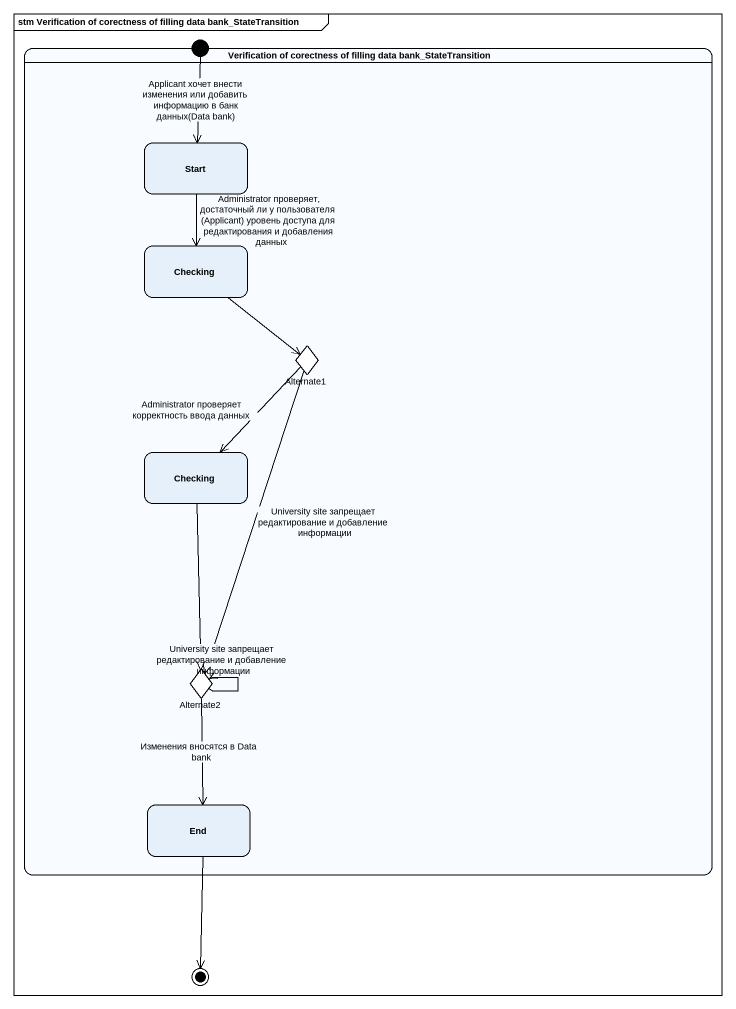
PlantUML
@startuml
mainframe stm Verification of corectness of filling data bank_StateTransition
hide empty description
state "Verification of corectness of filling data bank_StateTransition" as Verification_of_corectness {
  state "Start" as Start_
  state Checking
  state Alternate1 <<choice>>
  state "Checking" as Checking_2
  state Alternate2 <<choice>>
  state "End" as End_
}
state initial1 <<start>>
state final1 <<end>>
initial1 --> Start_ : Applicant хочет внести изменения или добавить информацию в банк данных(Data bank)
Start_ --> Checking : Administrator проверяет, достаточный ли у пользователя (Applicant) уровень доступа для редактирования и добавления данных
Checking --> Alternate1
Alternate1 --> Checking_2 : Administrator проверяет корректность ввода данных
Alternate1 --> Alternate2 : University site запрещает редактирование и добавление информации
Checking_2 --> Alternate2
Alternate2 --> Alternate2 : University site запрещает редактирование и добавление информации
Alternate2 --> End_ : Изменения вносятся в Data bank
End_ --> final1
@enduml
